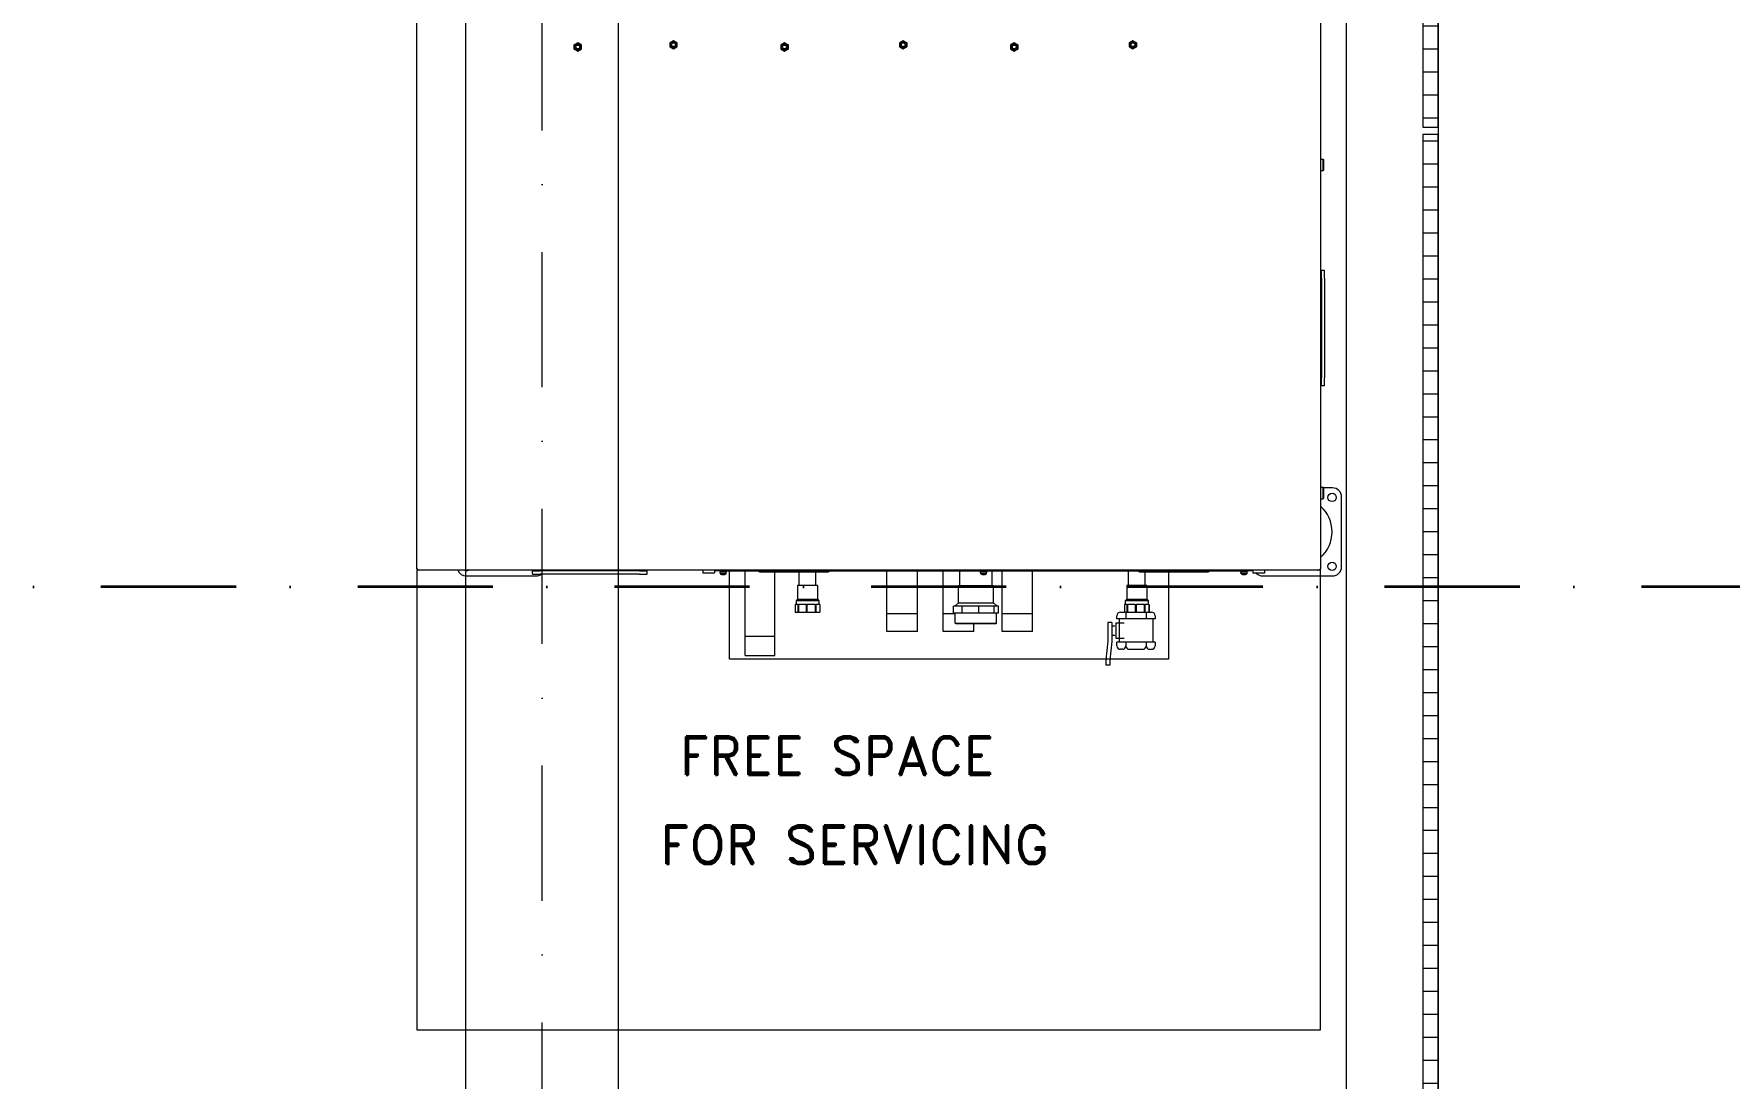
# Model space of a CAD drawing. Header units: millimetres. Extents: x 1322820 to 1391563, y 1051909 to 1098256.
# Drawn here: x 1324965 to 1327179, y 1081679 to 1083042 of the extents above; entities that cross this region are included whole.
import ezdxf
from ezdxf.enums import TextEntityAlignment as Align

# ---------------------------------------------------------------- set-up
doc = ezdxf.new("R2010")
doc.units = ezdxf.units.MM
doc.header["$MEASUREMENT"] = 0
doc.set_wipeout_variables(frame=1)
doc.linetypes.add('Dot & Dashed', pattern=[335.138881, 176.388884, -88.194442, 0, -70.555556])
doc.linetypes.add('Wipeout_Contour', pattern=[1000, 0, -1000])
doc.layers.get('0').update_dxf_attribs({"true_color": 0x787878})
for name, color, linetype, true_color in [('arhitectura - decoratii fatada', 7, 'Continuous', 0x787878), ('New_arhitectura - axe', 7, 'Continuous', 0x787878), ('New_arhitectura - sort tabla', 7, 'Continuous', 0x787878), ('New_rezistenta - atic', 7, 'Continuous', 0x787878)]:
    doc.layers.add(name, color=color, linetype=linetype, true_color=true_color)
for name, color, linetype, lineweight, true_color in [('arhitectura - decoratii fatada_Pen_No__21', 7, 'Continuous', 20, 0x787878), ('New_arhitectura - axe_Pen_No__201', 7, 'Continuous', 35, 0x787878), ('New_arhitectura - copertina_Pen_No__1', 7, 'Continuous', 13, 0x787878), ('New_arhitectura - sort tabla_Pen_No__21', 7, 'Continuous', 20, 0x787878), ('New_rezistenta - atic_Pen_No__1', 7, 'Continuous', 13, 0x787878)]:
    doc.layers.add(name, color=color, linetype=linetype, lineweight=lineweight, true_color=true_color)
doc.layers.add('CENTRALA TERMICA_Pen_No__41', color=7, linetype='Continuous', lineweight=9)
doc.layers.add('CV_Pen_No__1', color=7, linetype='Continuous', lineweight=13)
doc.styles.add('GENERATED_STYLE_1', font='arialbd.ttf')
doc.styles.add('GENERATED_STYLE_7', font='calibrib.ttf')
pattern_1 = [(0, (1356235.236, 1078942.57), (0, 30), [])]

# ---------------------------------------------------------------- blocks, each defined once
blk = doc.blocks.new('Slab_1_1', base_point=(1346478.5, 1090720.6))
at = {"layer": 'New_arhitectura - sort tabla_Pen_No__21', "color": 7, "linetype": 'Continuous', "lineweight": 20, "flags": 128}
blk.add_lwpolyline([(1346478.5, 1090720.6), (1326678.5, 1090720.6), (1326678.5, 1075928.7), (1355428.5, 1075928.7), (1355428.5, 1056170.7), (1372848.5, 1056170.7), (1372848.5, 1096120.6), (1355278.5, 1096120.6), (1355278.5, 1089268.7), (1355828.5, 1089268.7), (1355828.5, 1095570.6), (1372228.5, 1095570.6), (1372228.5, 1056720.7), (1355978.5, 1056720.7), (1355978.5, 1076470.6), (1327228.5, 1076470.6), (1327228.5, 1090170.6), (1346478.5, 1090170.6)], close=True, dxfattribs=at)
blk = doc.blocks.new('Wall_19_1', base_point=(1327178.5, 1090220.6))
at = {"color": 254, "linetype": 'Wipeout_Contour', "lineweight": 0, "ltscale": 6851626.523257658}
blk.add_wipeout([(1326798.5, 1076070.6), (1326828.5, 1076070.6), (1326828.5, 1090570.6), (1326798.5, 1090570.6)], dxfattribs=at).dxf.layer = 'New_rezistenta - atic'
at = {"layer": 'New_rezistenta - atic_Pen_No__1', "color": 7, "linetype": 'Continuous', "lineweight": 13, "flags": 128}
blk.add_lwpolyline([(1326798.5, 1090600.6), (1326798.5, 1076040.6)], dxfattribs=at)
at = {"color": 254, "linetype": 'Wipeout_Contour', "lineweight": 0, "ltscale": 6851826.914150106}
blk.add_wipeout([(1326828.5, 1076170.6), (1326928.5, 1076170.6), (1326928.5, 1090470.6), (1326828.5, 1090470.6)], dxfattribs=at).dxf.layer = 'New_rezistenta - atic'
at = {"color": 254, "linetype": 'Wipeout_Contour', "lineweight": 0, "ltscale": 6852366.706711189}
blk.add_wipeout([(1326928.5, 1076420.6), (1327178.5, 1076420.6), (1327178.5, 1090220.6), (1326928.5, 1090220.6)], dxfattribs=at).dxf.layer = 'New_rezistenta - atic'
blk = doc.blocks.new('Wall_63_1', base_point=(1326778.5, 1082920.7))
at = {"layer": 'arhitectura - decoratii fatada', "linetype": 'Continuous', "lineweight": 0, "true_color": 0x000000}
h = blk.add_hatch(dxfattribs=at)
h.set_pattern_fill('PLYWOOD_0001', color=18, style=0, pattern_type=2)
h.set_pattern_definition(pattern_1)
h.paths.add_polyline_path([(1326798.5, 1082920.7), (1326798.5, 1084620.7), (1326778.5, 1084620.7), (1326778.5, 1082920.7)])
at = {"layer": 'arhitectura - decoratii fatada_Pen_No__21', "color": 7, "linetype": 'Continuous', "lineweight": 20, "flags": 128}
for points in [[(1326798.5, 1084620.7), (1326778.5, 1084620.7)], [(1326778.5, 1084620.7), (1326778.5, 1082920.7)], [(1326798.5, 1082920.7), (1326798.5, 1084620.7)], [(1326778.5, 1082920.7), (1326798.5, 1082920.7)]]:
    blk.add_lwpolyline(points, dxfattribs=at)
blk = doc.blocks.new('Wall_64_1', base_point=(1326778.5, 1079450.6))
at = {"layer": 'arhitectura - decoratii fatada', "linetype": 'Continuous', "lineweight": 0, "true_color": 0x000000}
h = blk.add_hatch(dxfattribs=at)
h.set_pattern_fill('PLYWOOD_0001', color=18, style=0, pattern_type=2)
h.set_pattern_definition(pattern_1)
h.paths.add_polyline_path([(1326798.5, 1079450.6), (1326798.5, 1082910.7), (1326778.5, 1082910.7), (1326778.5, 1079450.6)])
at = {"layer": 'arhitectura - decoratii fatada_Pen_No__21', "color": 7, "linetype": 'Continuous', "lineweight": 20, "flags": 128}
for points in [[(1326798.5, 1082910.7), (1326778.5, 1082910.7)], [(1326778.5, 1082910.7), (1326778.5, 1079450.6)], [(1326798.5, 1079450.6), (1326798.5, 1082910.7)], [(1326778.5, 1079450.6), (1326798.5, 1079450.6)]]:
    blk.add_lwpolyline(points, dxfattribs=at)
blk = doc.blocks.new('UAP Beam 23_6')
at = {"layer": 'New_arhitectura - copertina_Pen_No__1', "color": 7, "linetype": 'Continuous', "lineweight": 13}
for p, q in [((8450, 100), (-100, 100)), ((100, -100), (8450, -100))]:
    blk.add_line(p, q, dxfattribs=at)
at = {"layer": 'New_arhitectura - copertina_Pen_No__1', "color": 7, "linetype": 'Dot & Dashed', "lineweight": 13}
blk.add_line((0, 0), (16900, 0), dxfattribs=at)
blk = doc.blocks.new('Standard grid marker_8')
at = {"layer": 'New_arhitectura - axe_Pen_No__201', "linetype": 'Dot & Dashed', "lineweight": 35}
blk.add_line((1000, 0), (22646.9, 0), dxfattribs=at)
at = {"layer": 'New_arhitectura - axe_Pen_No__201', "lineweight": 35, "style": 'GENERATED_STYLE_1'}
blk.add_attdef('AC_MarkerText_1', text='', height=125, rotation=180, dxfattribs=at).set_placement((23752.9, 6.1), align=Align.MIDDLE_CENTER)
blk = doc.blocks.new('terasa')
at = {"layer": 'New_arhitectura - copertina_Pen_No__1', "linetype": 'Continuous', "lineweight": 13, "zscale": 1000, "rotation": 90}
blk.add_blockref('UAP Beam 23_6', (1325628.502, 1074870.6), dxfattribs=at)
at = {"layer": 'New_arhitectura - sort tabla', "linetype": 'Continuous', "lineweight": 20}
blk.add_blockref('Slab_1_1', (1346478.502, 1090720.6), dxfattribs=at)
at = {"layer": 'New_rezistenta - atic', "lineweight": 20}
blk.add_blockref('Wall_19_1', (1327178.502, 1090220.6), dxfattribs=at)
at = {"layer": 'arhitectura - decoratii fatada', "lineweight": 20}
for name, p in [('Wall_63_1', (1326778.502, 1082920.65)), ('Wall_64_1', (1326778.502, 1079450.625))]:
    blk.add_blockref(name, p, dxfattribs=at)
at = {"layer": 'New_arhitectura - axe', "linetype": 'Continuous', "lineweight": 13, "zscale": 1000, "rotation": 180}
blk.add_blockref('Standard grid marker_8', (1346678.502, 1082320.6), dxfattribs=at)

msp = doc.modelspace()

# ---------------------------------------------------------------- block references
msp.add_blockref('terasa', (0, 0))

# ---------------------------------------------------------------- next in the draw order: linework, layer by layer
at = {"layer": 'CENTRALA TERMICA_Pen_No__41', "color": 7, "linetype": 'Continuous', "lineweight": 9}
for p, q in [((1326379.2, 1082278.7), (1326379.2, 1082282.8)), ((1326383.6, 1082287.2), (1326424.5, 1082287.2)), ((1326390.8, 1082287.2), (1326390.8, 1082278.7)), ((1326417.4, 1082287.2), (1326417.4, 1082278.7)), ((1326417.4, 1082287.2), (1326417.4, 1082278.7)), ((1326428.9, 1082282.8), (1326428.9, 1082278.7)), ((1326372.6, 1082274.1), (1326367.3, 1082274.1)), ((1326367.3, 1082274.1), (1326367.3, 1082249.6)), ((1326372.6, 1082274.1), (1326372.6, 1082249.6)), ((1326376.6, 1082269.3), (1326373.7, 1082269.3)), ((1326377.6, 1082273.3), (1326388.8, 1082273.3)), ((1326377.6, 1082273.3), (1326377.6, 1082253.6)), ((1326428.9, 1082278.7), (1326379.2, 1082278.7)), ((1326381.9, 1082278.8), (1326381.9, 1082248.5)), ((1326381.9, 1082278.8), (1326381.9, 1082248.5)), ((1326426.2, 1082278.8), (1326426.2, 1082248.5)), ((1326367.3, 1082249.6), (1326364.6, 1082225.1)), ((1326372.6, 1082249), (1326369.9, 1082224.6)), ((1326376.6, 1082257.1), (1326373.7, 1082257.1)), ((1326377.6, 1082253.6), (1326388.8, 1082253.6)), ((1326379.2, 1082243.3), (1326379.2, 1082248.3)), ((1326428.9, 1082248.3), (1326379.2, 1082248.3)), ((1326386.4, 1082238.9), (1326383.6, 1082238.9)), ((1326390.8, 1082248.3), (1326390.8, 1082243.3)), ((1326395.2, 1082238.9), (1326413, 1082238.9)), ((1326417.4, 1082248.3), (1326417.4, 1082243.3)), ((1326421.8, 1082238.9), (1326424.5, 1082238.9)), ((1326428.9, 1082248.3), (1326428.9, 1082243.3)), ((1326364.5, 1082224.6), (1326364.5, 1082218)), ((1326369.9, 1082218), (1326364.5, 1082218)), ((1326369.9, 1082224.6), (1326369.9, 1082218))]:
    msp.add_line(p, q, dxfattribs=at)
for centre, start, end in [((1326383.6, 1082282.8), 90, 180), ((1326424.5, 1082282.8), 0, 90), ((1326383.6, 1082243.3), 180, 270), ((1326386.4, 1082243.3), 270, 0), ((1326395.2, 1082243.3), 180, 270), ((1326413, 1082243.3), 270, 0), ((1326421.8, 1082243.3), 180, 270), ((1326424.5, 1082243.3), 270, 0)]:
    msp.add_arc(centre, 4.39, start, end, dxfattribs=at)
at = {"layer": 'CV_Pen_No__1', "color": 7, "linetype": 'Continuous', "lineweight": 13}
for p, q in [((1325465.1, 1082343.4), (1325465.1, 1085140.9)), ((1326645.1, 1085140.9), (1326645.1, 1082343.4)), ((1325670.6, 1083027.8), (1325675.1, 1083030.4)), ((1325675.1, 1083030.4), (1325670.6, 1083027.8)), ((1325670.6, 1083022.5), (1325670.6, 1083027.8)), ((1325670.6, 1083027.8), (1325670.6, 1083022.5)), ((1325675.1, 1083019.9), (1325670.6, 1083022.5)), ((1325670.6, 1083022.5), (1325675.1, 1083019.9)), ((1325675.1, 1083030.4), (1325679.7, 1083027.8)), ((1325679.7, 1083027.8), (1325675.1, 1083030.4)), ((1325679.7, 1083022.5), (1325675.1, 1083019.9)), ((1325675.1, 1083019.9), (1325679.7, 1083022.5)), ((1325679.7, 1083027.8), (1325679.7, 1083022.5)), ((1325679.7, 1083022.5), (1325679.7, 1083027.8)), ((1325795.6, 1083030.8), (1325800.1, 1083033.4)), ((1325800.1, 1083033.4), (1325795.6, 1083030.8)), ((1325795.6, 1083025.5), (1325795.6, 1083030.8)), ((1325795.6, 1083030.8), (1325795.6, 1083025.5)), ((1325800.1, 1083022.9), (1325795.6, 1083025.5)), ((1325795.6, 1083025.5), (1325800.1, 1083022.9)), ((1325800.1, 1083033.4), (1325804.7, 1083030.8)), ((1325804.7, 1083030.8), (1325800.1, 1083033.4)), ((1325804.7, 1083025.5), (1325800.1, 1083022.9)), ((1325800.1, 1083022.9), (1325804.7, 1083025.5)), ((1325804.7, 1083030.8), (1325804.7, 1083025.5)), ((1325804.7, 1083025.5), (1325804.7, 1083030.8)), ((1325940.6, 1083027.8), (1325945.1, 1083030.4)), ((1325945.1, 1083030.4), (1325940.6, 1083027.8)), ((1325940.6, 1083022.5), (1325940.6, 1083027.8)), ((1325940.6, 1083027.8), (1325940.6, 1083022.5)), ((1325945.1, 1083019.9), (1325940.6, 1083022.5)), ((1325940.6, 1083022.5), (1325945.1, 1083019.9)), ((1325945.1, 1083030.4), (1325949.7, 1083027.8)), ((1325949.7, 1083027.8), (1325945.1, 1083030.4)), ((1325949.7, 1083022.5), (1325945.1, 1083019.9)), ((1325945.1, 1083019.9), (1325949.7, 1083022.5)), ((1325949.7, 1083027.8), (1325949.7, 1083022.5)), ((1325949.7, 1083022.5), (1325949.7, 1083027.8)), ((1326095.6, 1083030.8), (1326100.1, 1083033.4)), ((1326100.1, 1083033.4), (1326095.6, 1083030.8)), ((1326095.6, 1083025.5), (1326095.6, 1083030.8)), ((1326095.6, 1083030.8), (1326095.6, 1083025.5)), ((1326100.1, 1083022.9), (1326095.6, 1083025.5)), ((1326095.6, 1083025.5), (1326100.1, 1083022.9)), ((1326100.1, 1083033.4), (1326104.7, 1083030.8)), ((1326104.7, 1083030.8), (1326100.1, 1083033.4)), ((1326104.7, 1083025.5), (1326100.1, 1083022.9)), ((1326100.1, 1083022.9), (1326104.7, 1083025.5)), ((1326104.7, 1083030.8), (1326104.7, 1083025.5)), ((1326104.7, 1083025.5), (1326104.7, 1083030.8)), ((1326240.6, 1083027.8), (1326245.1, 1083030.4)), ((1326245.1, 1083030.4), (1326240.6, 1083027.8)), ((1326240.6, 1083022.5), (1326240.6, 1083027.8)), ((1326240.6, 1083027.8), (1326240.6, 1083022.5)), ((1326245.1, 1083019.9), (1326240.6, 1083022.5)), ((1326240.6, 1083022.5), (1326245.1, 1083019.9)), ((1326245.1, 1083030.4), (1326249.7, 1083027.8)), ((1326249.7, 1083027.8), (1326245.1, 1083030.4)), ((1326249.7, 1083022.5), (1326245.1, 1083019.9)), ((1326245.1, 1083019.9), (1326249.7, 1083022.5)), ((1326249.7, 1083027.8), (1326249.7, 1083022.5)), ((1326249.7, 1083022.5), (1326249.7, 1083027.8)), ((1326395.6, 1083030.8), (1326400.1, 1083033.4)), ((1326400.1, 1083033.4), (1326395.6, 1083030.8)), ((1326395.6, 1083025.5), (1326395.6, 1083030.8)), ((1326395.6, 1083030.8), (1326395.6, 1083025.5)), ((1326400.1, 1083022.9), (1326395.6, 1083025.5)), ((1326395.6, 1083025.5), (1326400.1, 1083022.9)), ((1326400.1, 1083033.4), (1326404.7, 1083030.8)), ((1326404.7, 1083030.8), (1326400.1, 1083033.4)), ((1326404.7, 1083025.5), (1326400.1, 1083022.9)), ((1326400.1, 1083022.9), (1326404.7, 1083025.5)), ((1326404.7, 1083030.8), (1326404.7, 1083025.5)), ((1326404.7, 1083025.5), (1326404.7, 1083030.8)), ((1326645.1, 1082878.8), (1326648.6, 1082878.8)), ((1326645.1, 1082863.8), (1326648.6, 1082863.8)), ((1326648.6, 1082863.8), (1326648.6, 1082878.8)), ((1326649.1, 1082878.3), (1326648.6, 1082878.8)), ((1326649.1, 1082864.3), (1326648.6, 1082863.8)), ((1326649.1, 1082878.3), (1326649.1, 1082864.3)), ((1326646.1, 1082723.2), (1326646.1, 1082733.2)), ((1326650.1, 1082733.2), (1326646.1, 1082733.2)), ((1326650.1, 1082723.2), (1326650.1, 1082733.2)), ((1326646.1, 1082717.7), (1326645.1, 1082717.7)), ((1326646.1, 1082723.2), (1326646.1, 1082593.2)), ((1326650.1, 1082723.2), (1326650.1, 1082593.2)), ((1326646.1, 1082598.7), (1326645.1, 1082598.7)), ((1326646.1, 1082598.5), (1326645.1, 1082598.5)), ((1326646.1, 1082585.4), (1326646.1, 1082593.2)), ((1326650.1, 1082585.4), (1326650.1, 1082593.2)), ((1326646.1, 1082583), (1326646.1, 1082585.4)), ((1326650.1, 1082583), (1326646.1, 1082583)), ((1326650.1, 1082583), (1326650.1, 1082585.4)), ((1326645.1, 1082450.5), (1326648.6, 1082450.5)), ((1326648.6, 1082435.5), (1326648.6, 1082450.5)), ((1326649.1, 1082450), (1326648.6, 1082450.5)), ((1326649.1, 1082450), (1326649.1, 1082436)), ((1326660.6, 1082449.7), (1326649.1, 1082449.7)), ((1326672.6, 1082346.7), (1326672.6, 1082437.7)), ((1326645.1, 1082435.5), (1326648.6, 1082435.5)), ((1326649.1, 1082436), (1326648.6, 1082435.5)), ((1326643.9, 1082342.2), (1325466.4, 1082342.2)), ((1325529.6, 1082334.7), (1325620.6, 1082334.7)), ((1325615.9, 1082341.2), (1325625.9, 1082341.2)), ((1325615.9, 1082337.2), (1325615.9, 1082341.2)), ((1325615.9, 1082337.2), (1325625.9, 1082337.2)), ((1325755.9, 1082341.2), (1325625.9, 1082341.2)), ((1325755.9, 1082337.2), (1325625.9, 1082337.2)), ((1325631.4, 1082341.2), (1325631.4, 1082342.2)), ((1325750.4, 1082341.2), (1325750.4, 1082342.2)), ((1325755.9, 1082341.2), (1325765.9, 1082341.2)), ((1325755.9, 1082337.2), (1325765.9, 1082337.2)), ((1325765.9, 1082337.2), (1325765.9, 1082341.2)), ((1325838.5, 1082342.2), (1325838.5, 1082338.7)), ((1325838.5, 1082338.7), (1325853.5, 1082338.7)), ((1325839, 1082338.2), (1325838.5, 1082338.7)), ((1325853, 1082338.2), (1325839, 1082338.2)), ((1325853, 1082338.2), (1325853.5, 1082338.7)), ((1325853.5, 1082342.2), (1325853.5, 1082338.7)), ((1325855.1, 1082342.2), (1325855.1, 1082341.2)), ((1325855.1, 1082342.2), (1325855.1, 1082341.2)), ((1325865.1, 1082341.2), (1325855.1, 1082341.2)), ((1325865.1, 1082341.2), (1325855.1, 1082341.2)), ((1325860.6, 1082341.2), (1325860.6, 1082340.4)), ((1325869.6, 1082340.4), (1325860.6, 1082340.4)), ((1325869.1, 1082339.5), (1325861.1, 1082339.5)), ((1325861.3, 1082337.5), (1325861.1, 1082339.5)), ((1325861.3, 1082340.4), (1325861.3, 1082339.5)), ((1325869, 1082337.5), (1325861.3, 1082337.5)), ((1325863, 1082336.6), (1325863.1, 1082336.6)), ((1325864.5, 1082336.4), (1325864.5, 1082336.6)), ((1325865.1, 1082341.2), (1325910.9, 1082341.2)), ((1325865.1, 1082341.2), (1325910.9, 1082341.2)), ((1325865.8, 1082336.6), (1325865.8, 1082336.4)), ((1325867.2, 1082336.6), (1325867.2, 1082336.6)), ((1325868.9, 1082340.4), (1325868.9, 1082339.5)), ((1325869, 1082337.5), (1325869.1, 1082339.5)), ((1325869.6, 1082341.2), (1325869.6, 1082340.4)), ((1325893.6, 1082255.9), (1325893.6, 1082341.2)), ((1325893.6, 1082230.9), (1325893.6, 1082341.2)), ((1325909.6, 1082341.9), (1325909.6, 1082342.2)), ((1325909.6, 1082341.9), (1325912.6, 1082340.2)), ((1325909.6, 1082341.9), (1326005.6, 1082341.9)), ((1325912.6, 1082340.2), (1326002.6, 1082340.2)), ((1325932.6, 1082255.9), (1325932.6, 1082340.2)), ((1325932.6, 1082230.9), (1325932.6, 1082340.2)), ((1325964.1, 1082322.2), (1325964.1, 1082340.2)), ((1325986.1, 1082322.2), (1325986.1, 1082340.2)), ((1326005.6, 1082341.9), (1326002.6, 1082340.2)), ((1326004.4, 1082341.2), (1326406.9, 1082341.2)), ((1326004.4, 1082341.2), (1326406.9, 1082341.2)), ((1326005.6, 1082341.9), (1326005.6, 1082342.2)), ((1326078.6, 1082262.2), (1326078.6, 1082341.2)), ((1326078.6, 1082285.2), (1326078.6, 1082341.2)), ((1326118.6, 1082262.2), (1326118.6, 1082341.2)), ((1326118.6, 1082285.2), (1326118.6, 1082341.2)), ((1326152.1, 1082262.2), (1326152.1, 1082341.2)), ((1326152.1, 1082285.2), (1326152.1, 1082341.2)), ((1326174.1, 1082322.2), (1326174.1, 1082341.2)), ((1326200.6, 1082341.2), (1326200.6, 1082340.4)), ((1326209.6, 1082340.4), (1326200.6, 1082340.4)), ((1326209.1, 1082339.5), (1326201.1, 1082339.5)), ((1326201.3, 1082337.5), (1326201.1, 1082339.5)), ((1326201.3, 1082340.4), (1326201.3, 1082339.5)), ((1326209, 1082337.5), (1326201.3, 1082337.5)), ((1326203, 1082336.6), (1326203.1, 1082336.6)), ((1326204.5, 1082336.4), (1326204.5, 1082336.6)), ((1326205.8, 1082336.6), (1326205.8, 1082336.4)), ((1326207.2, 1082336.6), (1326207.2, 1082336.6)), ((1326208.9, 1082340.4), (1326208.9, 1082339.5)), ((1326209, 1082337.5), (1326209.1, 1082339.5)), ((1326209.6, 1082341.2), (1326209.6, 1082340.4)), ((1326216.1, 1082322.2), (1326216.1, 1082341.2)), ((1326229.1, 1082262.2), (1326229.1, 1082341.2)), ((1326229.1, 1082285.2), (1326229.1, 1082341.2)), ((1326269.1, 1082262.2), (1326269.1, 1082341.2)), ((1326269.1, 1082285.2), (1326269.1, 1082341.2)), ((1326394.1, 1082322.2), (1326394.1, 1082341.2)), ((1326405.6, 1082341.9), (1326405.6, 1082342.2)), ((1326405.6, 1082341.9), (1326408.6, 1082340.2)), ((1326405.6, 1082341.9), (1326501.6, 1082341.9)), ((1326408.6, 1082340.2), (1326498.6, 1082340.2)), ((1326416.1, 1082322.2), (1326416.1, 1082340.2)), ((1326501.6, 1082341.9), (1326498.6, 1082340.2)), ((1326500.4, 1082341.2), (1326545.1, 1082341.2)), ((1326500.4, 1082341.2), (1326545.1, 1082341.2)), ((1326501.6, 1082341.9), (1326501.6, 1082342.2)), ((1326540.6, 1082341.2), (1326540.6, 1082340.4)), ((1326549.6, 1082340.4), (1326540.6, 1082340.4)), ((1326549.1, 1082339.5), (1326541.1, 1082339.5)), ((1326541.3, 1082337.5), (1326541.1, 1082339.5)), ((1326541.3, 1082340.4), (1326541.3, 1082339.5)), ((1326549, 1082337.5), (1326541.3, 1082337.5)), ((1326543, 1082336.6), (1326543.1, 1082336.6)), ((1326544.5, 1082336.4), (1326544.5, 1082336.6)), ((1326555.1, 1082341.2), (1326545.1, 1082341.2)), ((1326555.1, 1082341.2), (1326545.1, 1082341.2)), ((1326545.8, 1082336.6), (1326545.8, 1082336.4)), ((1326547.2, 1082336.6), (1326547.2, 1082336.6)), ((1326548.9, 1082340.4), (1326548.9, 1082339.5)), ((1326549, 1082337.5), (1326549.1, 1082339.5)), ((1326549.6, 1082341.2), (1326549.6, 1082340.4)), ((1326555.1, 1082341.2), (1326555.1, 1082342.2)), ((1326555.1, 1082341.2), (1326555.1, 1082342.2)), ((1326556.8, 1082342.2), (1326556.8, 1082338.7)), ((1326556.8, 1082338.7), (1326571.8, 1082338.7)), ((1326557.3, 1082338.2), (1326556.8, 1082338.7)), ((1326571.3, 1082338.2), (1326557.3, 1082338.2)), ((1326569.6, 1082334.7), (1326660.6, 1082334.7)), ((1326571.3, 1082338.2), (1326571.8, 1082338.7)), ((1326571.8, 1082342.2), (1326571.8, 1082338.7)), ((1326641.2, 1082342.2), (1326641.3, 1082342.2)), ((1326641.2, 1082342.2), (1326641.3, 1082342.2)), ((1326643.9, 1082343.4), (1326645.1, 1082343.4)), ((1326643.9, 1082342.2), (1326643.9, 1082343.4)), ((1326643.9, 1082342.2), (1326643.9, 1082342.2)), ((1326645.1, 1082343.4), (1326645.1, 1082343.4)), ((1325988.1, 1082322.2), (1325962.1, 1082322.2)), ((1325962.1, 1082322.2), (1325962.1, 1082304.2)), ((1325988.1, 1082322.2), (1325988.1, 1082304.2)), ((1326172.1, 1082322.2), (1326218.1, 1082322.2)), ((1326172.1, 1082299.7), (1326172.1, 1082322.2)), ((1326218.1, 1082299.7), (1326218.1, 1082322.2)), ((1326418.1, 1082322.2), (1326392.1, 1082322.2)), ((1326392.1, 1082322.2), (1326392.1, 1082304.2)), ((1326418.1, 1082322.2), (1326418.1, 1082304.2)), ((1325960.8, 1082297.2), (1325959.2, 1082297.2)), ((1325959.2, 1082297.2), (1325959.2, 1082287.2)), ((1325959.2, 1082287.2), (1325962.5, 1082287.2)), ((1325962.1, 1082304.2), (1325960.1, 1082302.2)), ((1325990.1, 1082302.2), (1325960.1, 1082302.2)), ((1325960.1, 1082302.2), (1325960.1, 1082297.2)), ((1325962.5, 1082297.2), (1325960.8, 1082297.2)), ((1325962.1, 1082304.2), (1325988.1, 1082304.2)), ((1325962.5, 1082297.2), (1325963.3, 1082297.2)), ((1325962.5, 1082297.2), (1325962.5, 1082287.2)), ((1325963.3, 1082287.2), (1325962.5, 1082287.2)), ((1325968.2, 1082297.2), (1325963.3, 1082297.2)), ((1325963.3, 1082297.2), (1325963.3, 1082287.2)), ((1325963.3, 1082287.2), (1325973.2, 1082287.2)), ((1325973.2, 1082297.2), (1325968.2, 1082297.2)), ((1325973.2, 1082297.2), (1325974.4, 1082297.2)), ((1325973.2, 1082297.2), (1325973.2, 1082287.2)), ((1325974.4, 1082287.2), (1325973.2, 1082287.2)), ((1325979.7, 1082297.2), (1325974.4, 1082297.2)), ((1325974.4, 1082297.2), (1325974.4, 1082287.2)), ((1325974.4, 1082287.2), (1325985, 1082287.2)), ((1325985, 1082297.2), (1325979.7, 1082297.2)), ((1325985, 1082297.2), (1325985.9, 1082297.2)), ((1325985, 1082297.2), (1325985, 1082287.2)), ((1325985.9, 1082287.2), (1325985, 1082287.2)), ((1325988.5, 1082297.2), (1325985.9, 1082297.2)), ((1325985.9, 1082297.2), (1325985.9, 1082287.2)), ((1325985.9, 1082287.2), (1325991, 1082287.2)), ((1325988.1, 1082304.2), (1325990.1, 1082302.2)), ((1325991, 1082297.2), (1325988.5, 1082297.2)), ((1325990.1, 1082302.2), (1325990.1, 1082297.2)), ((1325991, 1082297.2), (1325991.1, 1082297.2)), ((1325991, 1082297.2), (1325991, 1082287.2)), ((1325991.1, 1082287.2), (1325991, 1082287.2)), ((1325991.1, 1082297.2), (1325991.1, 1082287.2)), ((1326118.6, 1082285.2), (1326078.6, 1082285.2)), ((1326168.1, 1082285.2), (1326152.1, 1082285.2)), ((1326171.3, 1082295.2), (1326165.6, 1082295.2)), ((1326165.6, 1082286.2), (1326165.6, 1082295.2)), ((1326177, 1082286.2), (1326165.6, 1082286.2)), ((1326172.1, 1082299.7), (1326167.6, 1082295.2)), ((1326168.1, 1082273.2), (1326168.1, 1082286.2)), ((1326177, 1082295.2), (1326171.3, 1082295.2)), ((1326172.1, 1082299.7), (1326218.1, 1082299.7)), ((1326188, 1082295.2), (1326177, 1082295.2)), ((1326177, 1082286.2), (1326177, 1082295.2)), ((1326199, 1082286.2), (1326177, 1082286.2)), ((1326199, 1082295.2), (1326188, 1082295.2)), ((1326208.9, 1082295.2), (1326199, 1082295.2)), ((1326199, 1082286.2), (1326199, 1082295.2)), ((1326218.8, 1082286.2), (1326199, 1082286.2)), ((1326218.8, 1082295.2), (1326208.9, 1082295.2)), ((1326218.1, 1082299.7), (1326222.6, 1082295.2)), ((1326221.7, 1082295.2), (1326218.8, 1082295.2)), ((1326218.8, 1082286.2), (1326218.8, 1082295.2)), ((1326224.7, 1082286.2), (1326218.8, 1082286.2)), ((1326224.7, 1082295.2), (1326221.7, 1082295.2)), ((1326222.1, 1082273.2), (1326222.1, 1082286.2)), ((1326224.7, 1082286.2), (1326224.7, 1082295.2)), ((1326269.1, 1082285.2), (1326229.1, 1082285.2)), ((1326390.8, 1082297.2), (1326389.2, 1082297.2)), ((1326389.2, 1082297.2), (1326389.2, 1082287.2)), ((1326389.2, 1082287.2), (1326392.3, 1082287.2)), ((1326392.1, 1082304.2), (1326390.1, 1082302.2)), ((1326420.1, 1082302.2), (1326390.1, 1082302.2)), ((1326390.1, 1082302.2), (1326390.1, 1082297.2)), ((1326392.3, 1082297.2), (1326390.8, 1082297.2)), ((1326392.1, 1082304.2), (1326418.1, 1082304.2)), ((1326392.3, 1082297.2), (1326393.1, 1082297.2)), ((1326392.3, 1082297.2), (1326392.3, 1082287.2)), ((1326393.1, 1082287.2), (1326392.3, 1082287.2)), ((1326398, 1082297.2), (1326393.1, 1082297.2)), ((1326393.1, 1082297.2), (1326393.1, 1082287.2)), ((1326393.1, 1082287.2), (1326402.9, 1082287.2)), ((1326402.9, 1082297.2), (1326398, 1082297.2)), ((1326402.9, 1082297.2), (1326404.1, 1082297.2)), ((1326402.9, 1082297.2), (1326402.9, 1082287.2)), ((1326404.1, 1082287.2), (1326402.9, 1082287.2)), ((1326409.4, 1082297.2), (1326404.1, 1082297.2)), ((1326404.1, 1082297.2), (1326404.1, 1082287.2)), ((1326404.1, 1082287.2), (1326414.7, 1082287.2)), ((1326414.7, 1082297.2), (1326409.4, 1082297.2)), ((1326414.7, 1082297.2), (1326415.7, 1082297.2)), ((1326414.7, 1082297.2), (1326414.7, 1082287.2)), ((1326415.7, 1082287.2), (1326414.7, 1082287.2)), ((1326418.3, 1082297.2), (1326415.7, 1082297.2)), ((1326415.7, 1082297.2), (1326415.7, 1082287.2)), ((1326415.7, 1082287.2), (1326421, 1082287.2)), ((1326418.1, 1082304.2), (1326420.1, 1082302.2)), ((1326421, 1082297.2), (1326418.3, 1082297.2)), ((1326420.1, 1082302.2), (1326420.1, 1082297.2)), ((1326421, 1082297.2), (1326421.1, 1082297.2)), ((1326421, 1082297.2), (1326421, 1082287.2)), ((1326421.1, 1082287.2), (1326421, 1082287.2)), ((1326421.1, 1082297.2), (1326421.1, 1082287.2)), ((1326118.6, 1082262.2), (1326078.6, 1082262.2)), ((1326192.1, 1082262.2), (1326152.1, 1082262.2)), ((1326168.1, 1082273.2), (1326222.1, 1082273.2)), ((1326169.1, 1082272.2), (1326168.1, 1082273.2)), ((1326221.1, 1082272.2), (1326169.1, 1082272.2)), ((1326192.1, 1082262.2), (1326192.1, 1082272.2)), ((1326221.1, 1082272.2), (1326222.1, 1082273.2)), ((1326269.1, 1082262.2), (1326229.1, 1082262.2)), ((1325893.6, 1082255.9), (1325932.6, 1082255.9)), ((1325893.6, 1082230.9), (1325932.6, 1082230.9)), ((1326631.7, 1081742.2), (1326631.8, 1081742.2)), ((1326631.7, 1081742.2), (1326631.8, 1081742.2))]:
    msp.add_line(p, q, dxfattribs=at)
at = {"layer": 'CV_Pen_No__1', "color": 7, "linetype": 'Continuous', "lineweight": 13, "flags": 128}
for points in [[(1325466.4, 1082343.4), (1325466.3, 1082343.4), (1325466.3, 1082343.4), (1325466.3, 1082343.4), (1325466.3, 1082343.4), (1325466.2, 1082343.4), (1325466.2, 1082343.4), (1325466.2, 1082343.4), (1325466.2, 1082343.4), (1325466.2, 1082343.4), (1325466.1, 1082343.4), (1325466.1, 1082343.4), (1325466.1, 1082343.4), (1325466.1, 1082343.4), (1325466, 1082343.4), (1325466, 1082343.4), (1325466, 1082343.4), (1325466, 1082343.4), (1325465.9, 1082343.4), (1325465.9, 1082343.4), (1325465.9, 1082343.4), (1325465.8, 1082343.4), (1325465.8, 1082343.4), (1325465.8, 1082343.4), (1325465.8, 1082343.4), (1325465.7, 1082343.4), (1325465.7, 1082343.4), (1325465.7, 1082343.4), (1325465.7, 1082343.4), (1325465.6, 1082343.4), (1325465.6, 1082343.4), (1325465.6, 1082343.4), (1325465.6, 1082343.4), (1325465.5, 1082343.4), (1325465.5, 1082343.4), (1325465.5, 1082343.4), (1325465.5, 1082343.4), (1325465.5, 1082343.4), (1325465.4, 1082343.4), (1325465.4, 1082343.4), (1325465.4, 1082343.4), (1325465.4, 1082343.4), (1325465.4, 1082343.4), (1325465.3, 1082343.4), (1325465.3, 1082343.4), (1325465.3, 1082343.4), (1325465.3, 1082343.4), (1325465.3, 1082343.4), (1325465.3, 1082343.4), (1325465.3, 1082343.4), (1325465.3, 1082343.4), (1325465.2, 1082343.4), (1325465.2, 1082343.4), (1325465.2, 1082343.4), (1325465.2, 1082343.4), (1325465.2, 1082343.4), (1325465.2, 1082343.4), (1325465.2, 1082343.4), (1325465.2, 1082343.4), (1325465.1, 1082343.4)], [(1325466.4, 1082343.4), (1325466.4, 1082343.3), (1325466.4, 1082343.3), (1325466.4, 1082343.2), (1325466.4, 1082343.2), (1325466.4, 1082343.2), (1325466.4, 1082343.2), (1325466.4, 1082343.2), (1325466.4, 1082343.1), (1325466.4, 1082343.1), (1325466.4, 1082343.1), (1325466.4, 1082343.1), (1325466.4, 1082343.1), (1325466.4, 1082343), (1325466.4, 1082343), (1325466.4, 1082343), (1325466.4, 1082343), (1325466.4, 1082342.9), (1325466.4, 1082342.9), (1325466.4, 1082342.9), (1325466.4, 1082342.8), (1325466.4, 1082342.8), (1325466.4, 1082342.8), (1325466.4, 1082342.8), (1325466.4, 1082342.7), (1325466.4, 1082342.7), (1325466.4, 1082342.7), (1325466.4, 1082342.7), (1325466.4, 1082342.6), (1325466.4, 1082342.6), (1325466.4, 1082342.6), (1325466.4, 1082342.6), (1325466.4, 1082342.5), (1325466.4, 1082342.5), (1325466.4, 1082342.5), (1325466.4, 1082342.5), (1325466.4, 1082342.5), (1325466.4, 1082342.4), (1325466.4, 1082342.4), (1325466.4, 1082342.4), (1325466.4, 1082342.4), (1325466.4, 1082342.4), (1325466.4, 1082342.4), (1325466.4, 1082342.3), (1325466.4, 1082342.3), (1325466.4, 1082342.3), (1325466.4, 1082342.3), (1325466.4, 1082342.3), (1325466.4, 1082342.3), (1325466.4, 1082342.3), (1325466.4, 1082342.2), (1325466.4, 1082342.2), (1325466.4, 1082342.2), (1325466.4, 1082342.2), (1325466.4, 1082342.2), (1325466.4, 1082342.2), (1325466.4, 1082342.2)], [(1325466.4, 1082343.4), (1325466.4, 1082343.4), (1325466.4, 1082343.4), (1325466.4, 1082343.4), (1325466.4, 1082343.4)], [(1325864.5, 1082336.4), (1325864.5, 1082336.4), (1325864.5, 1082336.4), (1325864.5, 1082336.4), (1325864.5, 1082336.4), (1325864.5, 1082336.4), (1325864.5, 1082336.4), (1325864.5, 1082336.4), (1325864.5, 1082336.4), (1325864.5, 1082336.4), (1325864.5, 1082336.4), (1325864.6, 1082336.4), (1325864.6, 1082336.4), (1325864.6, 1082336.5), (1325864.6, 1082336.5), (1325864.6, 1082336.5), (1325864.6, 1082336.5), (1325864.6, 1082336.5), (1325864.6, 1082336.5), (1325864.6, 1082336.5), (1325864.6, 1082336.5), (1325864.6, 1082336.5), (1325864.6, 1082336.5), (1325864.7, 1082336.5), (1325864.7, 1082336.5), (1325864.7, 1082336.5), (1325864.7, 1082336.6), (1325864.7, 1082336.6), (1325864.7, 1082336.6)], [(1325865.8, 1082336.4), (1325865.8, 1082336.4), (1325865.8, 1082336.4), (1325865.8, 1082336.4), (1325865.8, 1082336.4), (1325865.8, 1082336.4), (1325865.8, 1082336.4), (1325865.8, 1082336.4), (1325865.8, 1082336.4), (1325865.7, 1082336.4), (1325865.7, 1082336.4), (1325865.7, 1082336.4), (1325865.7, 1082336.4), (1325865.7, 1082336.5), (1325865.7, 1082336.5), (1325865.7, 1082336.5), (1325865.7, 1082336.5), (1325865.7, 1082336.5), (1325865.7, 1082336.5), (1325865.7, 1082336.5), (1325865.7, 1082336.5), (1325865.6, 1082336.5), (1325865.6, 1082336.5), (1325865.6, 1082336.5), (1325865.6, 1082336.5), (1325865.6, 1082336.5), (1325865.6, 1082336.6), (1325865.6, 1082336.6), (1325865.6, 1082336.6)], [(1326204.5, 1082336.4), (1326204.5, 1082336.4), (1326204.5, 1082336.4), (1326204.5, 1082336.4), (1326204.5, 1082336.4), (1326204.5, 1082336.4), (1326204.5, 1082336.4), (1326204.5, 1082336.4), (1326204.5, 1082336.4), (1326204.5, 1082336.4), (1326204.5, 1082336.4), (1326204.6, 1082336.4), (1326204.6, 1082336.4), (1326204.6, 1082336.5), (1326204.6, 1082336.5), (1326204.6, 1082336.5), (1326204.6, 1082336.5), (1326204.6, 1082336.5), (1326204.6, 1082336.5), (1326204.6, 1082336.5), (1326204.6, 1082336.5), (1326204.6, 1082336.5), (1326204.6, 1082336.5), (1326204.7, 1082336.5), (1326204.7, 1082336.5), (1326204.7, 1082336.5), (1326204.7, 1082336.6), (1326204.7, 1082336.6), (1326204.7, 1082336.6)], [(1326205.8, 1082336.4), (1326205.8, 1082336.4), (1326205.8, 1082336.4), (1326205.8, 1082336.4), (1326205.8, 1082336.4), (1326205.8, 1082336.4), (1326205.8, 1082336.4), (1326205.8, 1082336.4), (1326205.8, 1082336.4), (1326205.7, 1082336.4), (1326205.7, 1082336.4), (1326205.7, 1082336.4), (1326205.7, 1082336.4), (1326205.7, 1082336.5), (1326205.7, 1082336.5), (1326205.7, 1082336.5), (1326205.7, 1082336.5), (1326205.7, 1082336.5), (1326205.7, 1082336.5), (1326205.7, 1082336.5), (1326205.7, 1082336.5), (1326205.6, 1082336.5), (1326205.6, 1082336.5), (1326205.6, 1082336.5), (1326205.6, 1082336.5), (1326205.6, 1082336.5), (1326205.6, 1082336.6), (1326205.6, 1082336.6), (1326205.6, 1082336.6)], [(1326544.5, 1082336.4), (1326544.5, 1082336.4), (1326544.5, 1082336.4), (1326544.5, 1082336.4), (1326544.5, 1082336.4), (1326544.5, 1082336.4), (1326544.5, 1082336.4), (1326544.5, 1082336.4), (1326544.5, 1082336.4), (1326544.5, 1082336.4), (1326544.5, 1082336.4), (1326544.6, 1082336.4), (1326544.6, 1082336.4), (1326544.6, 1082336.5), (1326544.6, 1082336.5), (1326544.6, 1082336.5), (1326544.6, 1082336.5), (1326544.6, 1082336.5), (1326544.6, 1082336.5), (1326544.6, 1082336.5), (1326544.6, 1082336.5), (1326544.6, 1082336.5), (1326544.6, 1082336.5), (1326544.7, 1082336.5), (1326544.7, 1082336.5), (1326544.7, 1082336.5), (1326544.7, 1082336.6), (1326544.7, 1082336.6), (1326544.7, 1082336.6)], [(1326545.8, 1082336.4), (1326545.8, 1082336.4), (1326545.8, 1082336.4), (1326545.8, 1082336.4), (1326545.8, 1082336.4), (1326545.8, 1082336.4), (1326545.8, 1082336.4), (1326545.8, 1082336.4), (1326545.8, 1082336.4), (1326545.7, 1082336.4), (1326545.7, 1082336.4), (1326545.7, 1082336.4), (1326545.7, 1082336.4), (1326545.7, 1082336.5), (1326545.7, 1082336.5), (1326545.7, 1082336.5), (1326545.7, 1082336.5), (1326545.7, 1082336.5), (1326545.7, 1082336.5), (1326545.7, 1082336.5), (1326545.7, 1082336.5), (1326545.6, 1082336.5), (1326545.6, 1082336.5), (1326545.6, 1082336.5), (1326545.6, 1082336.5), (1326545.6, 1082336.5), (1326545.6, 1082336.6), (1326545.6, 1082336.6), (1326545.6, 1082336.6)], [(1326643.9, 1082343.4), (1326644, 1082343.4), (1326644, 1082343.4), (1326644.1, 1082343.4), (1326644.1, 1082343.4), (1326644.1, 1082343.4), (1326644.1, 1082343.4), (1326644.1, 1082343.4), (1326644.2, 1082343.4), (1326644.2, 1082343.4), (1326644.2, 1082343.4), (1326644.2, 1082343.4), (1326644.3, 1082343.4), (1326644.3, 1082343.4), (1326644.3, 1082343.4), (1326644.3, 1082343.4), (1326644.4, 1082343.4), (1326644.4, 1082343.4), (1326644.4, 1082343.4), (1326644.4, 1082343.4), (1326644.5, 1082343.4), (1326644.5, 1082343.4), (1326644.5, 1082343.4), (1326644.5, 1082343.4), (1326644.6, 1082343.4), (1326644.6, 1082343.4), (1326644.6, 1082343.4), (1326644.6, 1082343.4), (1326644.7, 1082343.4), (1326644.7, 1082343.4), (1326644.7, 1082343.4), (1326644.7, 1082343.4), (1326644.8, 1082343.4), (1326644.8, 1082343.4), (1326644.8, 1082343.4), (1326644.8, 1082343.4), (1326644.8, 1082343.4), (1326644.9, 1082343.4), (1326644.9, 1082343.4), (1326644.9, 1082343.4), (1326644.9, 1082343.4), (1326644.9, 1082343.4), (1326644.9, 1082343.4), (1326645, 1082343.4), (1326645, 1082343.4), (1326645, 1082343.4), (1326645, 1082343.4), (1326645, 1082343.4), (1326645, 1082343.4), (1326645, 1082343.4), (1326645.1, 1082343.4), (1326645.1, 1082343.4), (1326645.1, 1082343.4), (1326645.1, 1082343.4), (1326645.1, 1082343.4), (1326645.1, 1082343.4), (1326645.1, 1082343.4)], [(1326643.9, 1082343.4), (1326643.9, 1082343.4), (1326643.9, 1082343.4), (1326643.9, 1082343.4), (1326643.9, 1082343.4)], [(1326643.9, 1082343.4), (1326643.9, 1082343.3), (1326643.9, 1082343.3), (1326643.9, 1082343.2), (1326643.9, 1082343.2), (1326643.9, 1082343.2), (1326643.9, 1082343.2), (1326643.9, 1082343.2), (1326643.9, 1082343.1), (1326643.9, 1082343.1), (1326643.9, 1082343.1), (1326643.9, 1082343.1), (1326643.9, 1082343.1), (1326643.9, 1082343), (1326643.9, 1082343), (1326643.9, 1082343), (1326643.9, 1082343), (1326643.9, 1082342.9), (1326643.9, 1082342.9), (1326643.9, 1082342.9), (1326643.9, 1082342.8), (1326643.9, 1082342.8), (1326643.9, 1082342.8), (1326643.9, 1082342.8), (1326643.9, 1082342.7), (1326643.9, 1082342.7), (1326643.9, 1082342.7), (1326643.9, 1082342.7), (1326643.9, 1082342.6), (1326643.9, 1082342.6), (1326643.9, 1082342.6), (1326643.9, 1082342.6), (1326643.9, 1082342.5), (1326643.9, 1082342.5), (1326643.9, 1082342.5), (1326643.9, 1082342.5), (1326643.9, 1082342.5), (1326643.9, 1082342.4), (1326643.9, 1082342.4), (1326643.9, 1082342.4), (1326643.9, 1082342.4), (1326643.9, 1082342.4), (1326643.9, 1082342.4), (1326643.9, 1082342.3), (1326643.9, 1082342.3), (1326643.9, 1082342.3), (1326643.9, 1082342.3), (1326643.9, 1082342.3), (1326643.9, 1082342.3), (1326643.9, 1082342.3), (1326643.9, 1082342.2), (1326643.9, 1082342.2), (1326643.9, 1082342.2), (1326643.9, 1082342.2), (1326643.9, 1082342.2), (1326643.9, 1082342.2), (1326643.9, 1082342.2)], [(1326643.9, 1082343.4), (1326643.9, 1082343.4), (1326643.9, 1082343.4), (1326643.9, 1082343.4), (1326643.9, 1082343.4)]]:
    msp.add_lwpolyline(points, dxfattribs=at)
for points in [[(1325465.1, 1082342.2), (1325465.1, 1081742.2), (1326645.1, 1081742.2), (1326645.1, 1082342.2)], [(1326446.5, 1082341.9), (1326446.5, 1082225.9), (1325873.4, 1082225.9), (1325873.4, 1082341.9)]]:
    msp.add_lwpolyline(points, close=True, dxfattribs=at)
at = {"layer": 'CV_Pen_No__1', "color": 7, "linetype": 'Continuous', "lineweight": 13}
for centre, radius in [((1325675.1, 1083025.2), 4), ((1325675.1, 1083025.2), 2.46), ((1325800.1, 1083028.2), 4), ((1325800.1, 1083028.2), 2.46), ((1325945.1, 1083025.2), 4), ((1325945.1, 1083025.2), 2.46), ((1326100.1, 1083028.2), 4), ((1326100.1, 1083028.2), 2.46), ((1326245.1, 1083025.2), 4), ((1326245.1, 1083025.2), 2.46), ((1326400.1, 1083028.2), 4), ((1326400.1, 1083028.2), 2.46), ((1326660.1, 1082437.2), 5.5), ((1326660.1, 1082347.2), 5.5)]:
    msp.add_circle(centre, radius, dxfattribs=at)
for centre, radius, start, end in [((1326660.6, 1082437.7), 12, 0, 90), ((1326615.1, 1082392.2), 45, 311.8103, 48.1897), ((1325529.6, 1082346.7), 12, 202.0243, 270), ((1325530.1, 1082347.2), 5.5, 245.38, 294.62), ((1325620.1, 1082347.2), 5.5, 245.38, 294.62), ((1325620.6, 1082346.7), 12, 270, 307.6585), ((1325620.6, 1082346.7), 12, 332.7204, 334.1581), ((1325865.1, 1082342.7), 6.48, 233.8057, 251.0968), ((1325865.1, 1082342.7), 6.44, 251.1608, 259.6107), ((1325865.1, 1082342.7), 6.44, 280.3893, 288.8392), ((1325865.1, 1082342.7), 6.48, 288.9032, 306.1943), ((1326205.1, 1082342.7), 6.48, 233.8057, 251.0968), ((1326205.1, 1082342.7), 6.44, 251.1608, 259.6107), ((1326205.1, 1082342.7), 6.44, 280.3893, 288.8392), ((1326205.1, 1082342.7), 6.48, 288.9032, 306.1943), ((1326545.1, 1082342.7), 6.48, 233.8057, 251.0968), ((1326545.1, 1082342.7), 6.44, 251.1608, 259.6107), ((1326545.1, 1082342.7), 6.44, 280.3893, 288.8392), ((1326545.1, 1082342.7), 6.48, 288.9032, 306.1943), ((1326569.6, 1082346.7), 12, 225.0995, 270), ((1326570.1, 1082347.2), 5.5, 287.5668, 294.62), ((1326643.9, 1082343.4), 1.25, 270, 0), ((1326643.9, 1082343.4), 0.05, 270, 0), ((1326660.6, 1082346.7), 12, 270, 0)]:
    msp.add_arc(centre, radius, start, end, dxfattribs=at)
for centre, major_axis, ratio, start_param, end_param in [((1325864.2, 1082342.7), (0, -6.34), 0.707107, 6.208694, 6.357676), ((1325865.1, 1082342.1), (-6.36, 0), 0.866186, 1.476675, 1.664918), ((1325866.1, 1082342.7), (0, -6.34), 0.707107, 6.208694, 6.357676), ((1326204.2, 1082342.7), (0, -6.34), 0.707107, 6.208694, 6.357676), ((1326205.1, 1082342.1), (-6.36, 0), 0.866186, 1.476675, 1.664918), ((1326206.1, 1082342.7), (0, -6.34), 0.707107, 6.208694, 6.357676), ((1326544.2, 1082342.7), (0, -6.34), 0.707107, 6.208694, 6.357676), ((1326545.1, 1082342.1), (-6.36, 0), 0.866186, 1.476675, 1.664918), ((1326546.1, 1082342.7), (0, -6.34), 0.707107, 6.208694, 6.357676)]:
    msp.add_ellipse(centre, major_axis=major_axis, ratio=ratio, start_param=start_param, end_param=end_param, dxfattribs=at)

# ---------------------------------------------------------------- next in the draw order: texts
at = {"layer": 'CV_Pen_No__1', "color": 7, "linetype": 'Continuous', "lineweight": 13, "char_height": 50, "attachment_point": 7, "style": 'GENERATED_STYLE_7'}
for s, insert in [('\\A1;{\\Fromand|c0;FREE SPACE}', (1325808, 1082075.1)), ('\\A1;{\\Fromand|c0;FOR SERVICING}', (1325782.5, 1081958.7))]:
    msp.add_mtext(s, dxfattribs=dict(at, insert=insert))

doc.saveas('drawing.dxf')
